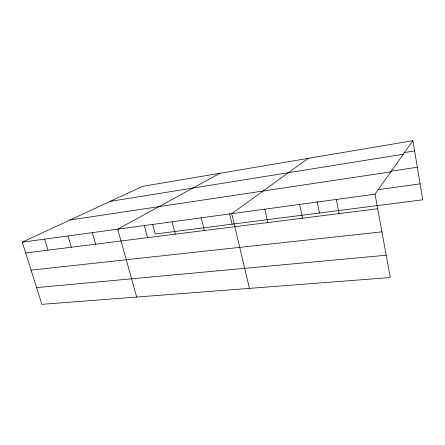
<?xml version="1.0" encoding="UTF-8"?>
<svg xmlns="http://www.w3.org/2000/svg" width="445" height="445" viewBox="0 0 445 445"><rect width="100%" height="100%" fill="white"/><g stroke="black" fill="none" stroke-linecap="round" stroke-linejoin="round"><path stroke-width="0.67" d="M375.035 194.181L412.916 140.659L142.539 186.349L22.25 242.169L41.886 304.341L390.304 277.552L375.035 194.181L22.25 242.169M308.263 158.348L231.75 213.672L249.417 288.382M220.036 173.255L117.714 229.181L136.682 297.054M403.86 152.657L414.623 150.916M110.199 201.357L403.315 154.226M391.238 171.164L417.338 167.237M70.06 219.98L390.821 171.876M377.866 189.72L420.097 183.857M25.66 252.966L377.705 208.749M31.083 270.137L381.932 231.839M36.601 287.603L386.216 255.23M44.628 239.121L48.021 250.157M67.957 235.95L71.322 247.231M92.293 232.64L95.63 244.177M144.286 225.565L147.54 237.658M152.652 224.336L155.222 233.998L422.75 199.799L412.916 140.659M172.087 221.788L175.291 234.176M201.207 217.822L204.361 230.521M229.631 213.689L232.112 224.169M264.808 209.172L267.807 222.556M299.613 204.439L302.517 218.195M317.113 201.607L319.443 213.005M336.303 199.449L339.096 213.6"/></g></svg>
